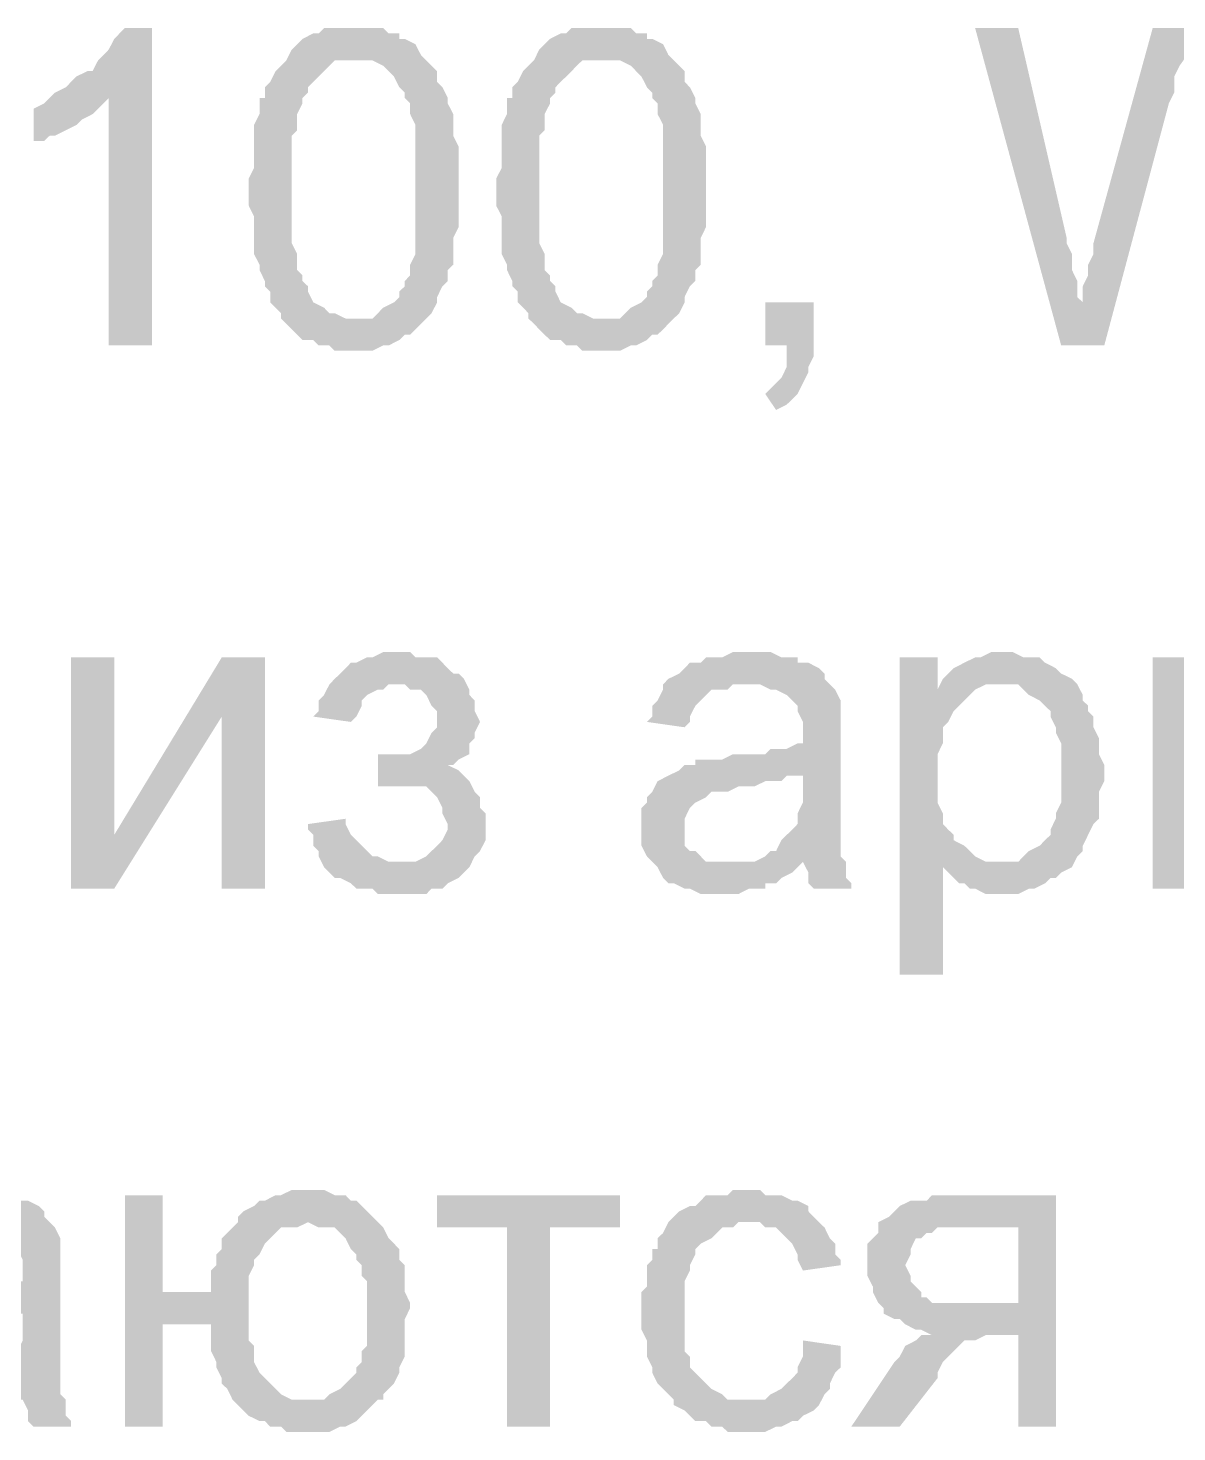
# Model space of a CAD drawing. Header units: millimetres. Extents: x -383313 to -161684, y -117025 to 99224.
# Drawn here: x -341876 to -340972, y -34483 to -33378 of the extents above; entities that cross this region are included whole.
import ezdxf

# ---------------------------------------------------------------- set-up
doc = ezdxf.new("R2010")
doc.units = ezdxf.units.MM
doc.header["$MEASUREMENT"] = 0
doc.layers.add('PDF_Solid Fills', color=7, linetype='Continuous')

# ---------------------------------------------------------------- blocks, each defined once
blk = doc.blocks.new('A$Cf5759c35')
at = {"layer": 'PDF_Solid Fills'}
for points in [[(16683.4, -15113), (16662.2, -15113), (16658, -15117.2), (16653.8, -15121.5), (16649.5, -15129.9), (16645.3, -15134.2), (16641.1, -15138.4), (16636.8, -15146.9), (16632.6, -15146.9), (16624.1, -15151.1), (16619.9, -15155.3), (16615.7, -15159.6), (16607.2, -15163.8), (16649.5, -15168), (16649.5, -15362.8), (16683.4, -15362.8)], [(16844.3, -15113), (16844.3, -15113), (16818.9, -15113), (16814.6, -15117.2), (16810.4, -15117.2), (16801.9, -15121.5), (16797.7, -15125.7), (16797.7, -15125.7), (16793.5, -15129.9), (16789.2, -15138.4), (16844.3, -15138.4), (16844.3, -15138.4), (16852.7, -15138.4), (16857, -15138.4), (16865.4, -15142.6), (16869.7, -15146.9), (16873.9, -15151.1), (16878.1, -15159.6), (16878.1, -15159.6), (16882.4, -15163.8), (16882.4, -15168), (16886.6, -15172.3), (16886.6, -15176.5), (16886.6, -15180.7), (16890.8, -15189.2), (16890.8, -15197.7), (16890.8, -15201.9), (16890.8, -15210.4), (16890.8, -15218.8), (16890.8, -15231.5), (16890.8, -15240), (16890.8, -15240), (16890.8, -15252.7), (16890.8, -15261.2), (16890.8, -15269.6), (16890.8, -15278.1), (16890.8, -15282.3), (16890.8, -15290.8), (16886.6, -15299.3), (16886.6, -15303.5), (16886.6, -15307.7), (16882.4, -15312), (16882.4, -15316.2), (16878.1, -15320.4), (16878.1, -15324.7), (16873.9, -15328.9), (16865.4, -15333.1), (16861.2, -15337.4), (16857, -15341.6), (16848.5, -15341.6), (16844.3, -15341.6), (16789.2, -15345.8), (16793.5, -15350.1), (16797.7, -15354.3), (16801.9, -15358.5), (16810.4, -15358.5), (16814.6, -15362.8), (16823.1, -15362.8), (16827.3, -15367), (16835.8, -15367), (16844.3, -15367), (16844.3, -15367), (16852.7, -15367), (16857, -15367), (16865.4, -15362.8), (16869.7, -15362.8), (16878.1, -15358.5), (16882.4, -15354.3), (16886.6, -15354.3), (16890.8, -15350.1), (16895.1, -15345.8), (16899.3, -15341.6), (16903.5, -15337.4), (16907.8, -15328.9), (16907.8, -15324.7), (16912, -15316.2), (16916.2, -15312), (16916.2, -15307.7), (16916.2, -15303.5), (16920.5, -15299.3), (16920.5, -15290.8), (16920.5, -15286.6), (16920.5, -15278.1), (16924.7, -15269.6), (16924.7, -15265.4), (16924.7, -15256.9), (16924.7, -15248.5), (16924.7, -15240), (16924.7, -15235.8), (16924.7, -15227.3), (16924.7, -15218.8), (16924.7, -15210.4), (16924.7, -15206.1), (16920.5, -15197.7), (16920.5, -15193.4), (16920.5, -15185), (16920.5, -15180.7), (16916.2, -15172.3), (16916.2, -15168), (16912, -15159.6), (16907.8, -15155.3), (16907.8, -15146.9), (16903.5, -15142.6), (16903.5, -15142.6), (16899.3, -15138.4), (16895.1, -15134.2), (16890.8, -15125.7), (16882.4, -15121.5), (16878.1, -15121.5), (16878.1, -15117.2), (16869.7, -15117.2), (16865.4, -15113), (16857, -15113), (16848.5, -15113)], [(17039, -15113), (17039, -15113), (17013.6, -15113), (17009.4, -15117.2), (17005.1, -15117.2), (16996.7, -15121.5), (16992.4, -15125.7), (16992.4, -15125.7), (16988.2, -15129.9), (16984, -15138.4), (17039, -15138.4), (17039, -15138.4), (17047.5, -15138.4), (17051.7, -15138.4), (17060.2, -15142.6), (17064.4, -15146.9), (17068.6, -15151.1), (17072.9, -15159.6), (17072.9, -15159.6), (17077.1, -15163.8), (17077.1, -15168), (17081.3, -15172.3), (17081.3, -15176.5), (17081.3, -15180.7), (17085.6, -15189.2), (17085.6, -15197.7), (17085.6, -15201.9), (17085.6, -15210.4), (17085.6, -15218.8), (17085.6, -15231.5), (17085.6, -15240), (17085.6, -15240), (17085.6, -15252.7), (17085.6, -15261.2), (17085.6, -15269.6), (17085.6, -15278.1), (17085.6, -15282.3), (17085.6, -15290.8), (17081.3, -15299.3), (17081.3, -15303.5), (17081.3, -15307.7), (17077.1, -15312), (17077.1, -15316.2), (17072.9, -15320.4), (17072.9, -15324.7), (17068.6, -15328.9), (17060.2, -15333.1), (17055.9, -15337.4), (17051.7, -15341.6), (17043.2, -15341.6), (17039, -15341.6), (16984, -15345.8), (16988.2, -15350.1), (16992.4, -15354.3), (16996.7, -15358.5), (17005.1, -15358.5), (17009.4, -15362.8), (17017.8, -15362.8), (17022.1, -15367), (17030.5, -15367), (17039, -15367), (17039, -15367), (17047.5, -15367), (17051.7, -15367), (17060.2, -15362.8), (17064.4, -15362.8), (17072.9, -15358.5), (17077.1, -15354.3), (17081.3, -15354.3), (17085.6, -15350.1), (17089.8, -15345.8), (17094, -15341.6), (17098.3, -15337.4), (17102.5, -15328.9), (17102.5, -15324.7), (17106.7, -15316.2), (17111, -15312), (17111, -15307.7), (17111, -15303.5), (17115.2, -15299.3), (17115.2, -15290.8), (17115.2, -15286.6), (17115.2, -15278.1), (17119.4, -15269.6), (17119.4, -15265.4), (17119.4, -15256.9), (17119.4, -15248.5), (17119.4, -15240), (17119.4, -15235.8), (17119.4, -15227.3), (17119.4, -15218.8), (17119.4, -15210.4), (17119.4, -15206.1), (17115.2, -15197.7), (17115.2, -15193.4), (17115.2, -15185), (17115.2, -15180.7), (17111, -15172.3), (17111, -15168), (17106.7, -15159.6), (17102.5, -15155.3), (17102.5, -15146.9), (17098.3, -15142.6), (17098.3, -15142.6), (17094, -15138.4), (17089.8, -15134.2), (17085.6, -15125.7), (17077.1, -15121.5), (17072.9, -15121.5), (17072.9, -15117.2), (17064.4, -15117.2), (17060.2, -15113), (17051.7, -15113), (17043.2, -15113)], [(17365, -15113), (17331.1, -15113), (17398.8, -15362.8), (17415.8, -15328.9), (17411.5, -15324.7), (17411.5, -15316.2), (17411.5, -15312), (17407.3, -15303.5), (17407.3, -15299.3), (17407.3, -15290.8), (17403.1, -15282.3), (17403.1, -15278.1)], [(17513.1, -15113), (17470.8, -15113), (17424.2, -15282.3), (17424.2, -15282.3), (17424.2, -15286.6), (17424.2, -15290.8), (17420, -15299.3), (17420, -15307.7), (17415.8, -15316.2), (17415.8, -15328.9), (17398.8, -15362.8), (17432.7, -15362.8), (17483.5, -15172.3), (17483.5, -15172.3), (17487.7, -15163.8), (17487.7, -15159.6), (17487.7, -15151.1), (17492, -15142.6)], [(16789.2, -15138.4), (16785, -15142.6), (16780.8, -15146.9), (16776.5, -15155.3), (16772.3, -15159.6), (16772.3, -15168), (16768.1, -15168), (16768.1, -15176.5), (16768.1, -15180.7), (16763.8, -15189.2), (16763.8, -15193.4), (16763.8, -15201.9), (16763.8, -15206.1), (16763.8, -15214.6), (16763.8, -15223.1), (16759.6, -15231.5), (16759.6, -15240), (16759.6, -15244.2), (16759.6, -15252.7), (16763.8, -15261.2), (16763.8, -15269.6), (16763.8, -15278.1), (16763.8, -15286.6), (16763.8, -15290.8), (16768.1, -15299.3), (16768.1, -15303.5), (16772.3, -15312), (16772.3, -15316.2), (16776.5, -15320.4), (16776.5, -15328.9), (16780.8, -15333.1), (16785, -15337.4), (16785, -15341.6), (16789.2, -15345.8), (16844.3, -15341.6), (16840, -15341.6), (16835.8, -15341.6), (16827.3, -15337.4), (16823.1, -15337.4), (16818.9, -15333.1), (16810.4, -15328.9), (16806.2, -15320.4), (16806.2, -15320.4), (16806.2, -15316.2), (16801.9, -15312), (16801.9, -15307.7), (16797.7, -15303.5), (16797.7, -15295), (16797.7, -15290.8), (16793.5, -15282.3), (16793.5, -15273.9), (16793.5, -15265.4), (16793.5, -15256.9), (16793.5, -15248.5), (16793.5, -15240), (16793.5, -15231.5), (16793.5, -15223.1), (16793.5, -15214.6), (16793.5, -15206.1), (16793.5, -15197.7), (16797.7, -15193.4), (16797.7, -15185), (16797.7, -15180.7), (16801.9, -15172.3), (16801.9, -15168), (16806.2, -15163.8), (16806.2, -15159.6), (16810.4, -15155.3), (16814.6, -15151.1), (16818.9, -15146.9), (16823.1, -15142.6), (16827.3, -15138.4), (16835.8, -15138.4), (16844.3, -15138.4)], [(16984, -15138.4), (16979.7, -15142.6), (16975.5, -15146.9), (16971.3, -15155.3), (16967, -15159.6), (16967, -15168), (16962.8, -15168), (16962.8, -15176.5), (16962.8, -15180.7), (16958.6, -15189.2), (16958.6, -15193.4), (16958.6, -15201.9), (16958.6, -15206.1), (16958.6, -15214.6), (16958.6, -15223.1), (16954.3, -15231.5), (16954.3, -15240), (16954.3, -15244.2), (16954.3, -15252.7), (16958.6, -15261.2), (16958.6, -15269.6), (16958.6, -15278.1), (16958.6, -15286.6), (16958.6, -15290.8), (16962.8, -15299.3), (16962.8, -15303.5), (16967, -15312), (16967, -15316.2), (16971.3, -15320.4), (16971.3, -15328.9), (16975.5, -15333.1), (16979.7, -15337.4), (16979.7, -15341.6), (16984, -15345.8), (17039, -15341.6), (17034.8, -15341.6), (17030.5, -15341.6), (17022.1, -15337.4), (17017.8, -15337.4), (17013.6, -15333.1), (17005.1, -15328.9), (17000.9, -15320.4), (17000.9, -15320.4), (17000.9, -15316.2), (16996.7, -15312), (16996.7, -15307.7), (16992.4, -15303.5), (16992.4, -15295), (16992.4, -15290.8), (16988.2, -15282.3), (16988.2, -15273.9), (16988.2, -15265.4), (16988.2, -15256.9), (16988.2, -15248.5), (16988.2, -15240), (16988.2, -15231.5), (16988.2, -15223.1), (16988.2, -15214.6), (16988.2, -15206.1), (16988.2, -15197.7), (16992.4, -15193.4), (16992.4, -15185), (16992.4, -15180.7), (16996.7, -15172.3), (16996.7, -15168), (17000.9, -15163.8), (17000.9, -15159.6), (17005.1, -15155.3), (17009.4, -15151.1), (17013.6, -15146.9), (17017.8, -15142.6), (17022.1, -15138.4), (17030.5, -15138.4), (17039, -15138.4)], [(16607.2, -15163.8), (16603, -15168), (16598.7, -15172.3), (16590.3, -15176.5), (16590.3, -15206.1), (16590.3, -15201.9), (16598.7, -15201.9), (16603, -15197.7), (16607.2, -15197.7), (16615.7, -15193.4), (16624.1, -15189.2), (16624.1, -15189.2), (16628.4, -15185), (16636.8, -15180.7), (16641.1, -15176.5), (16645.3, -15172.3), (16649.5, -15168)], [(17204.1, -15328.9), (17166, -15328.9), (17166, -15362.8), (17182.9, -15362.8), (17182.9, -15367), (17182.9, -15375.5), (17182.9, -15379.7), (17178.7, -15388.2), (17174.5, -15392.4), (17170.2, -15396.6), (17166, -15400.9), (17174.5, -15413.6), (17174.5, -15413.6), (17182.9, -15409.3), (17187.2, -15405.1), (17191.4, -15400.9), (17195.6, -15392.4), (17195.6, -15392.4), (17199.9, -15383.9), (17199.9, -15379.7), (17204.1, -15371.2), (17204.1, -15362.8)], [(16772.3, -15608.3), (16738.4, -15608.3), (16653.8, -15748), (16619.9, -15790.3), (16653.8, -15790.3), (16738.4, -15654.9)], [(16878.1, -15604.1), (16865.4, -15604.1), (16857, -15608.3), (16852.7, -15608.3), (16844.3, -15612.5), (16840, -15612.5), (16835.8, -15616.8), (16831.6, -15621), (16827.3, -15625.2), (16823.1, -15629.5), (16818.9, -15637.9), (16814.6, -15642.2), (16814.6, -15650.6), (16810.4, -15654.9), (16840, -15659.1), (16844.3, -15654.9), (16848.5, -15646.4), (16848.5, -15642.2), (16852.7, -15637.9), (16861.2, -15633.7), (16865.4, -15633.7), (16869.7, -15629.5), (16878.1, -15629.5), (16928.9, -15625.2), (16924.7, -15621), (16920.5, -15621), (16916.2, -15616.8), (16912, -15612.5), (16907.8, -15608.3), (16899.3, -15608.3), (16890.8, -15608.3), (16886.6, -15604.1)], [(17157.5, -15604.1), (17157.5, -15604.1), (17140.6, -15604.1), (17132.1, -15608.3), (17127.9, -15608.3), (17119.4, -15608.3), (17115.2, -15612.5), (17106.7, -15612.5), (17102.5, -15616.8), (17098.3, -15621), (17089.8, -15625.2), (17085.6, -15629.5), (17149.1, -15629.5), (17153.3, -15629.5), (17161.8, -15629.5), (17170.2, -15633.7), (17174.5, -15633.7), (17182.9, -15637.9), (17187.2, -15642.2), (17187.2, -15642.2), (17191.4, -15646.4), (17191.4, -15650.6), (17195.6, -15659.1), (17195.6, -15667.6), (17195.6, -15667.6), (17195.6, -15676), (17191.4, -15676), (17182.9, -15680.3), (17178.7, -15680.3), (17170.2, -15680.3), (17166, -15684.5), (17157.5, -15684.5), (17149.1, -15684.5), (17140.6, -15684.5), (17132.1, -15688.7), (17123.7, -15688.7), (17119.4, -15688.7), (17111, -15688.7), (17111, -15693), (17102.5, -15693), (17098.3, -15697.2), (17195.6, -15701.4), (17195.6, -15709.9), (17195.6, -15714.1), (17195.6, -15722.6), (17191.4, -15731.1), (17191.4, -15735.3), (17191.4, -15739.5), (17187.2, -15743.8), (17182.9, -15748), (17178.7, -15752.2), (17174.5, -15760.7), (17170.2, -15760.7), (17166, -15764.9), (17157.5, -15769.2), (17195.6, -15769.2), (17195.6, -15769.2), (17199.9, -15777.6), (17199.9, -15786.1), (17204.1, -15790.3), (17233.7, -15790.3), (17233.7, -15786.1), (17229.5, -15781.9), (17229.5, -15773.4), (17229.5, -15769.2), (17225.3, -15764.9), (17225.3, -15760.7), (17225.3, -15756.5), (17225.3, -15752.2), (17225.3, -15743.8), (17225.3, -15735.3), (17225.3, -15726.8), (17225.3, -15714.1), (17225.3, -15671.8), (17225.3, -15671.8), (17225.3, -15663.3), (17225.3, -15654.9), (17225.3, -15650.6), (17225.3, -15646.4), (17225.3, -15642.2), (17221, -15633.7), (17216.8, -15629.5), (17212.6, -15625.2), (17212.6, -15621), (17208.3, -15616.8), (17199.9, -15612.5), (17191.4, -15612.5), (17191.4, -15608.3), (17182.9, -15608.3), (17178.7, -15608.3), (17170.2, -15604.1), (17161.8, -15604.1)], [(17301.5, -15608.3), (17271.8, -15608.3), (17271.8, -15858.1), (17305.7, -15858.1), (17305.7, -15773.4), (17348, -15769.2), (17343.8, -15769.2), (17339.6, -15769.2), (17331.1, -15764.9), (17326.9, -15760.7), (17322.6, -15756.5), (17314.2, -15752.2), (17314.2, -15748), (17309.9, -15743.8), (17305.7, -15739.5), (17305.7, -15731.1), (17301.5, -15722.6), (17301.5, -15718.4), (17301.5, -15709.9), (17301.5, -15701.4), (17301.5, -15697.2), (17301.5, -15688.7), (17301.5, -15684.5), (17305.7, -15676), (17305.7, -15667.6), (17305.7, -15663.3), (17309.9, -15659.1), (17314.2, -15650.6), (17318.4, -15646.4), (17322.6, -15642.2), (17326.9, -15637.9), (17331.1, -15633.7), (17301.5, -15633.7)], [(17352.3, -15604.1), (17352.3, -15604.1), (17343.8, -15604.1), (17335.3, -15608.3), (17331.1, -15608.3), (17322.6, -15612.5), (17322.6, -15612.5), (17314.2, -15616.8), (17309.9, -15621), (17305.7, -15625.2), (17352.3, -15629.5), (17356.5, -15629.5), (17365, -15629.5), (17369.2, -15633.7), (17373.4, -15637.9), (17381.9, -15642.2), (17386.1, -15646.4), (17390.4, -15650.6), (17390.4, -15654.9), (17394.6, -15663.3), (17394.6, -15667.6), (17398.8, -15676), (17398.8, -15680.3), (17398.8, -15688.7), (17398.8, -15697.2), (17398.8, -15701.4), (17398.8, -15709.9), (17398.8, -15718.4), (17398.8, -15722.6), (17394.6, -15731.1), (17394.6, -15735.3), (17390.4, -15743.8), (17390.4, -15748), (17386.1, -15752.2), (17381.9, -15756.5), (17373.4, -15760.7), (17369.2, -15764.9), (17365, -15769.2), (17356.5, -15769.2), (17348, -15769.2), (17305.7, -15773.4), (17305.7, -15773.4), (17314.2, -15781.9), (17318.4, -15786.1), (17322.6, -15786.1), (17326.9, -15790.3), (17331.1, -15790.3), (17339.6, -15794.6), (17343.8, -15794.6), (17352.3, -15794.6), (17352.3, -15794.6), (17360.7, -15794.6), (17365, -15794.6), (17373.4, -15790.3), (17377.7, -15790.3), (17386.1, -15786.1), (17390.4, -15781.9), (17394.6, -15781.9), (17398.8, -15777.6), (17407.3, -15773.4), (17411.5, -15764.9), (17415.8, -15760.7), (17415.8, -15756.5), (17420, -15748), (17420, -15748), (17424.2, -15739.5), (17428.5, -15735.3), (17428.5, -15726.8), (17428.5, -15718.4), (17428.5, -15714.1), (17432.7, -15705.7), (17432.7, -15697.2), (17432.7, -15697.2), (17432.7, -15693), (17428.5, -15684.5), (17428.5, -15676), (17428.5, -15671.8), (17424.2, -15663.3), (17424.2, -15654.9), (17420, -15650.6), (17420, -15646.4), (17415.8, -15642.2), (17415.8, -15637.9), (17411.5, -15629.5), (17407.3, -15625.2), (17398.8, -15621), (17394.6, -15616.8), (17394.6, -15616.8), (17386.1, -15612.5), (17381.9, -15608.3), (17373.4, -15608.3), (17369.2, -15608.3), (17360.7, -15604.1)], [(17517.4, -15608.3), (17470.8, -15608.3), (17470.8, -15790.3), (17500.4, -15790.3), (17500.4, -15637.9)], [(16928.9, -15625.2), (16878.1, -15629.5), (16882.4, -15629.5), (16886.6, -15633.7), (16895.1, -15633.7), (16899.3, -15637.9), (16899.3, -15637.9), (16903.5, -15646.4), (16907.8, -15650.6), (16907.8, -15659.1), (16907.8, -15663.3), (16903.5, -15667.6), (16899.3, -15676), (16899.3, -15676), (16895.1, -15680.3), (16886.6, -15684.5), (16882.4, -15684.5), (16878.1, -15684.5), (16869.7, -15684.5), (16861.2, -15684.5), (16861.2, -15709.9), (16861.2, -15709.9), (16869.7, -15709.9), (16933.2, -15705.7), (16928.9, -15701.4), (16924.7, -15697.2), (16916.2, -15693), (16920.5, -15693), (16924.7, -15688.7), (16933.2, -15684.5), (16933.2, -15676), (16937.4, -15671.8), (16937.4, -15667.6), (16941.6, -15659.1), (16941.6, -15659.1), (16937.4, -15650.6), (16937.4, -15642.2), (16933.2, -15637.9), (16933.2, -15633.7)], [(17085.6, -15629.5), (17085.6, -15633.7), (17081.3, -15642.2), (17077.1, -15646.4), (17077.1, -15654.9), (17072.9, -15659.1), (17102.5, -15663.3), (17106.7, -15659.1), (17106.7, -15654.9), (17111, -15646.4), (17115.2, -15642.2), (17119.4, -15637.9), (17123.7, -15633.7), (17127.9, -15633.7), (17136.4, -15633.7), (17140.6, -15629.5), (17149.1, -15629.5)], [(17305.7, -15625.2), (17301.5, -15633.7), (17331.1, -15633.7), (17339.6, -15629.5), (17343.8, -15629.5), (17352.3, -15629.5)], [(17098.3, -15697.2), (17089.8, -15701.4), (17089.8, -15701.4), (17081.3, -15705.7), (17077.1, -15714.1), (17072.9, -15718.4), (17072.9, -15722.6), (17068.6, -15726.8), (17068.6, -15735.3), (17068.6, -15743.8), (17068.6, -15743.8), (17068.6, -15752.2), (17068.6, -15756.5), (17072.9, -15764.9), (17077.1, -15769.2), (17081.3, -15773.4), (17085.6, -15781.9), (17085.6, -15781.9), (17089.8, -15786.1), (17094, -15786.1), (17102.5, -15790.3), (17106.7, -15790.3), (17115.2, -15794.6), (17123.7, -15794.6), (17132.1, -15794.6), (17136.4, -15794.6), (17144.8, -15794.6), (17153.3, -15790.3), (17157.5, -15790.3), (17166, -15790.3), (17166, -15786.1), (17174.5, -15786.1), (17178.7, -15781.9), (17187.2, -15777.6), (17191.4, -15773.4), (17136.4, -15769.2), (17136.4, -15769.2), (17127.9, -15769.2), (17119.4, -15769.2), (17115.2, -15764.9), (17111, -15760.7), (17106.7, -15760.7), (17102.5, -15756.5), (17102.5, -15748), (17102.5, -15743.8), (17102.5, -15739.5), (17102.5, -15735.3), (17106.7, -15726.8), (17106.7, -15726.8), (17111, -15722.6), (17119.4, -15718.4), (17123.7, -15714.1), (17127.9, -15714.1), (17136.4, -15714.1), (17144.8, -15709.9), (17149.1, -15709.9), (17157.5, -15709.9), (17166, -15705.7), (17170.2, -15705.7), (17178.7, -15705.7), (17182.9, -15701.4), (17191.4, -15701.4), (17195.6, -15701.4)], [(16933.2, -15705.7), (16869.7, -15709.9), (16899.3, -15709.9), (16903.5, -15714.1), (16907.8, -15718.4), (16912, -15726.8), (16912, -15731.1), (16916.2, -15739.5), (16916.2, -15743.8), (16912, -15752.2), (16907.8, -15756.5), (16903.5, -15760.7), (16903.5, -15760.7), (16899.3, -15764.9), (16890.8, -15769.2), (16886.6, -15769.2), (16878.1, -15769.2), (16933.2, -15773.4), (16937.4, -15764.9), (16941.6, -15760.7), (16945.9, -15752.2), (16945.9, -15748), (16945.9, -15739.5), (16945.9, -15739.5), (16945.9, -15731.1), (16941.6, -15726.8), (16941.6, -15718.4), (16937.4, -15714.1), (16937.4, -15714.1)], [(16835.8, -15735.3), (16806.2, -15739.5), (16806.2, -15743.8), (16810.4, -15748), (16810.4, -15756.5), (16814.6, -15760.7), (16814.6, -15764.9), (16818.9, -15773.4), (16823.1, -15777.6), (16827.3, -15781.9), (16831.6, -15781.9), (16840, -15786.1), (16844.3, -15790.3), (16848.5, -15790.3), (16857, -15790.3), (16861.2, -15794.6), (16869.7, -15794.6), (16878.1, -15794.6), (16882.4, -15794.6), (16890.8, -15794.6), (16899.3, -15794.6), (16903.5, -15790.3), (16912, -15790.3), (16916.2, -15786.1), (16924.7, -15781.9), (16928.9, -15777.6), (16928.9, -15777.6), (16933.2, -15773.4), (16878.1, -15769.2), (16878.1, -15769.2), (16869.7, -15769.2), (16861.2, -15764.9), (16857, -15764.9), (16852.7, -15760.7), (16848.5, -15756.5), (16844.3, -15752.2), (16840, -15748), (16835.8, -15739.5)], [(16543.7, -16027.4), (16543.7, -16027.4), (16526.8, -16027.4), (16518.3, -16031.6), (16514.1, -16031.6), (16505.6, -16031.6), (16501.4, -16035.9), (16492.9, -16035.9), (16488.7, -16040.1), (16484.4, -16044.3), (16476, -16048.6), (16471.7, -16052.8), (16535.2, -16052.8), (16539.5, -16052.8), (16547.9, -16052.8), (16556.4, -16057), (16560.6, -16057), (16569.1, -16061.3), (16573.3, -16065.5), (16573.3, -16065.5), (16577.6, -16069.7), (16577.6, -16074), (16581.8, -16082.4), (16581.8, -16090.9), (16581.8, -16090.9), (16581.8, -16099.4), (16577.6, -16099.4), (16569.1, -16103.6), (16564.9, -16103.6), (16556.4, -16103.6), (16552.2, -16107.8), (16543.7, -16107.8), (16535.2, -16107.8), (16526.8, -16107.8), (16518.3, -16112.1), (16509.8, -16112.1), (16505.6, -16112.1), (16497.1, -16112.1), (16497.1, -16116.3), (16488.7, -16116.3), (16484.4, -16120.5), (16581.8, -16124.8), (16581.8, -16133.2), (16581.8, -16137.5), (16581.8, -16145.9), (16577.6, -16154.4), (16577.6, -16158.6), (16577.6, -16162.9), (16573.3, -16167.1), (16569.1, -16171.3), (16564.9, -16175.6), (16560.6, -16184), (16556.4, -16184), (16552.2, -16188.3), (16543.7, -16192.5), (16581.8, -16192.5), (16581.8, -16192.5), (16586, -16201), (16586, -16209.4), (16590.3, -16213.7), (16619.9, -16213.7), (16619.9, -16209.4), (16615.7, -16205.2), (16615.7, -16196.7), (16615.7, -16192.5), (16611.4, -16188.3), (16611.4, -16184), (16611.4, -16179.8), (16611.4, -16175.6), (16611.4, -16167.1), (16611.4, -16158.6), (16611.4, -16150.2), (16611.4, -16137.5), (16611.4, -16095.1), (16611.4, -16095.1), (16611.4, -16086.7), (16611.4, -16078.2), (16611.4, -16074), (16611.4, -16069.7), (16611.4, -16065.5), (16607.2, -16057), (16603, -16052.8), (16598.7, -16048.6), (16598.7, -16044.3), (16594.5, -16040.1), (16586, -16035.9), (16577.6, -16035.9), (16577.6, -16031.6), (16569.1, -16031.6), (16564.9, -16031.6), (16556.4, -16027.4), (16547.9, -16027.4)], [(16691.9, -16031.6), (16662.2, -16031.6), (16662.2, -16213.7), (16691.9, -16213.7), (16691.9, -16133.2), (16730, -16133.2), (16759.6, -16129), (16759.6, -16120.5), (16759.6, -16116.3), (16759.6, -16107.8), (16691.9, -16107.8)], [(16806.2, -16027.4), (16793.5, -16027.4), (16785, -16031.6), (16780.8, -16031.6), (16772.3, -16035.9), (16768.1, -16035.9), (16763.8, -16040.1), (16755.4, -16044.3), (16751.1, -16048.6), (16751.1, -16052.8), (16746.9, -16057), (16742.7, -16061.3), (16738.4, -16065.5), (16738.4, -16074), (16734.2, -16078.2), (16734.2, -16086.7), (16730, -16090.9), (16730, -16099.4), (16730, -16107.8), (16691.9, -16107.8), (16759.6, -16107.8), (16759.6, -16103.6), (16759.6, -16095.1), (16763.8, -16086.7), (16763.8, -16082.4), (16768.1, -16078.2), (16772.3, -16069.7), (16772.3, -16069.7), (16776.5, -16065.5), (16780.8, -16061.3), (16785, -16057), (16793.5, -16057), (16797.7, -16057), (16806.2, -16052.8), (16861.2, -16052.8), (16857, -16048.6), (16852.7, -16044.3), (16848.5, -16040.1), (16844.3, -16035.9), (16840, -16035.9), (16835.8, -16031.6), (16827.3, -16031.6), (16818.9, -16027.4), (16814.6, -16027.4)], [(17051.7, -16031.6), (16907.8, -16031.6), (16907.8, -16057), (16962.8, -16057), (16962.8, -16213.7), (16996.7, -16213.7), (16996.7, -16057), (17051.7, -16057)], [(17153.3, -16027.4), (17140.6, -16027.4), (17136.4, -16031.6), (17119.4, -16031.6), (17115.2, -16035.9), (17111, -16040.1), (17106.7, -16040.1), (17098.3, -16044.3), (17094, -16048.6), (17089.8, -16052.8), (17085.6, -16061.3), (17081.3, -16065.5), (17081.3, -16074), (17077.1, -16074), (17077.1, -16082.4), (17072.9, -16086.7), (17072.9, -16095.1), (17072.9, -16103.6), (17068.6, -16107.8), (17068.6, -16116.3), (17068.6, -16124.8), (17068.6, -16133.2), (17068.6, -16137.5), (17072.9, -16145.9), (17072.9, -16154.4), (17072.9, -16158.6), (17077.1, -16167.1), (17077.1, -16171.3), (17081.3, -16179.8), (17085.6, -16184), (17089.8, -16188.3), (17094, -16192.5), (17153.3, -16192.5), (17149.1, -16192.5), (17144.8, -16192.5), (17136.4, -16192.5), (17132.1, -16188.3), (17123.7, -16184), (17119.4, -16179.8), (17115.2, -16175.6), (17115.2, -16175.6), (17111, -16171.3), (17106.7, -16167.1), (17106.7, -16158.6), (17102.5, -16154.4), (17102.5, -16145.9), (17102.5, -16141.7), (17102.5, -16133.2), (17102.5, -16124.8), (17102.5, -16120.5), (17102.5, -16112.1), (17102.5, -16103.6), (17102.5, -16099.4), (17106.7, -16090.9), (17106.7, -16086.7), (17111, -16078.2), (17111, -16074), (17115.2, -16069.7), (17115.2, -16069.7), (17123.7, -16065.5), (17127.9, -16061.3), (17132.1, -16057), (17140.6, -16057), (17144.8, -16052.8), (17153.3, -16052.8), (17208.3, -16052.8), (17204.1, -16048.6), (17199.9, -16044.3), (17199.9, -16040.1), (17191.4, -16035.9), (17187.2, -16035.9), (17178.7, -16031.6), (17174.5, -16031.6), (17166, -16031.6), (17161.8, -16027.4)], [(17394.6, -16031.6), (17297.2, -16031.6), (17293, -16035.9), (17280.3, -16035.9), (17271.8, -16040.1), (17267.6, -16044.3), (17263.4, -16048.6), (17263.4, -16048.6), (17254.9, -16052.8), (17365, -16057), (17365, -16116.3), (17331.1, -16116.3), (17259.1, -16120.5), (17259.1, -16124.8), (17267.6, -16129), (17271.8, -16129), (17276.1, -16133.2), (17284.5, -16137.5), (17288.8, -16137.5), (17297.2, -16141.7), (17293, -16141.7), (17365, -16141.7), (17365, -16213.7), (17394.6, -16213.7)], [(16861.2, -16052.8), (16806.2, -16052.8), (16814.6, -16057), (16827.3, -16057), (16831.6, -16061.3), (16835.8, -16065.5), (16840, -16074), (16844.3, -16078.2), (16844.3, -16082.4), (16848.5, -16086.7), (16848.5, -16095.1), (16852.7, -16099.4), (16852.7, -16107.8), (16852.7, -16116.3), (16852.7, -16124.8), (16852.7, -16133.2), (16852.7, -16141.7), (16852.7, -16150.2), (16848.5, -16154.4), (16848.5, -16162.9), (16844.3, -16167.1), (16844.3, -16171.3), (16840, -16175.6), (16835.8, -16179.8), (16831.6, -16184), (16823.1, -16188.3), (16818.9, -16192.5), (16810.4, -16192.5), (16806.2, -16192.5), (16865.4, -16192.5), (16865.4, -16188.3), (16869.7, -16184), (16873.9, -16179.8), (16878.1, -16171.3), (16878.1, -16167.1), (16882.4, -16158.6), (16882.4, -16154.4), (16882.4, -16145.9), (16882.4, -16137.5), (16882.4, -16129), (16886.6, -16120.5), (16886.6, -16116.3), (16882.4, -16107.8), (16882.4, -16099.4), (16882.4, -16095.1), (16882.4, -16086.7), (16878.1, -16082.4), (16878.1, -16074), (16873.9, -16069.7), (16869.7, -16065.5), (16865.4, -16057)], [(17208.3, -16052.8), (17153.3, -16052.8), (17161.8, -16052.8), (17166, -16057), (17174.5, -16057), (17178.7, -16061.3), (17182.9, -16065.5), (17187.2, -16069.7), (17191.4, -16078.2), (17191.4, -16082.4), (17195.6, -16090.9), (17225.3, -16086.7), (17225.3, -16082.4), (17221, -16078.2), (17221, -16069.7), (17216.8, -16065.5), (17212.6, -16057)], [(17254.9, -16052.8), (17254.9, -16061.3), (17250.7, -16065.5), (17246.4, -16069.7), (17246.4, -16078.2), (17246.4, -16086.7), (17246.4, -16090.9), (17246.4, -16095.1), (17250.7, -16103.6), (17250.7, -16107.8), (17254.9, -16116.3), (17259.1, -16120.5), (17331.1, -16116.3), (17331.1, -16116.3), (17318.4, -16116.3), (17314.2, -16116.3), (17305.7, -16116.3), (17297.2, -16116.3), (17293, -16112.1), (17288.8, -16112.1), (17288.8, -16107.8), (17284.5, -16103.6), (17280.3, -16099.4), (17280.3, -16095.1), (17276.1, -16086.7), (17276.1, -16086.7), (17280.3, -16078.2), (17280.3, -16074), (17284.5, -16065.5), (17288.8, -16065.5), (17293, -16061.3), (17297.2, -16061.3), (17301.5, -16057), (17309.9, -16057), (17322.6, -16057), (17365, -16057)], [(16759.6, -16129), (16730, -16133.2), (16730, -16154.4), (16734.2, -16162.9), (16734.2, -16167.1), (16738.4, -16175.6), (16738.4, -16179.8), (16742.7, -16184), (16746.9, -16192.5), (16751.1, -16196.7), (16755.4, -16201), (16759.6, -16205.2), (16768.1, -16209.4), (16772.3, -16209.4), (16776.5, -16213.7), (16785, -16213.7), (16789.2, -16217.9), (16797.7, -16217.9), (16806.2, -16217.9), (16810.4, -16217.9), (16818.9, -16217.9), (16823.1, -16217.9), (16831.6, -16213.7), (16835.8, -16213.7), (16844.3, -16209.4), (16848.5, -16205.2), (16852.7, -16201), (16857, -16196.7), (16861.2, -16192.5), (16865.4, -16192.5), (16806.2, -16192.5), (16797.7, -16192.5), (16793.5, -16192.5), (16785, -16188.3), (16780.8, -16184), (16776.5, -16179.8), (16772.3, -16175.6), (16772.3, -16175.6), (16768.1, -16171.3), (16763.8, -16162.9), (16763.8, -16158.6), (16763.8, -16150.2), (16759.6, -16145.9), (16759.6, -16137.5)], [(17293, -16141.7), (17288.8, -16141.7), (17284.5, -16145.9), (17276.1, -16150.2), (17271.8, -16158.6), (17267.6, -16162.9), (17233.7, -16213.7), (17271.8, -16213.7), (17301.5, -16175.6), (17301.5, -16171.3), (17305.7, -16162.9), (17309.9, -16158.6), (17314.2, -16154.4), (17318.4, -16150.2), (17322.6, -16145.9), (17326.9, -16145.9), (17331.1, -16145.9), (17339.6, -16141.7), (17348, -16141.7), (17365, -16141.7)], [(17195.6, -16145.9), (17195.6, -16158.6), (17191.4, -16167.1), (17191.4, -16171.3), (17187.2, -16175.6), (17182.9, -16179.8), (17178.7, -16184), (17170.2, -16188.3), (17166, -16192.5), (17157.5, -16192.5), (17153.3, -16192.5), (17094, -16192.5), (17094, -16196.7), (17102.5, -16201), (17106.7, -16205.2), (17111, -16209.4), (17119.4, -16209.4), (17123.7, -16213.7), (17132.1, -16213.7), (17136.4, -16217.9), (17144.8, -16217.9), (17153.3, -16217.9), (17157.5, -16217.9), (17166, -16217.9), (17174.5, -16213.7), (17178.7, -16213.7), (17187.2, -16209.4), (17191.4, -16209.4), (17195.6, -16205.2), (17204.1, -16201), (17204.1, -16201), (17208.3, -16196.7), (17212.6, -16188.3), (17216.8, -16184), (17216.8, -16179.8), (17221, -16171.3), (17225.3, -16167.1), (17225.3, -16158.6), (17225.3, -16150.2)]]:
    blk.add_hatch(color=8, dxfattribs=at).paths.add_polyline_path(points)
at = {"layer": 'PDF_Solid Fills', "color": 8, "lineweight": 13}
for points in [[(16653.8, -15608.3), (16619.9, -15608.3), (16653.8, -15748), (16619.9, -15790.3)], [(16772.3, -15608.3), (16738.4, -15654.9), (16772.3, -15790.3), (16738.4, -15790.3)], [(17157.5, -15769.2), (17136.4, -15769.2), (17195.6, -15769.2), (17191.4, -15773.4)]]:
    blk.add_solid(points, dxfattribs=at)

msp = doc.modelspace()

# ---------------------------------------------------------------- block references
at = {"ltscale": 100}
msp.add_blockref('A$Cf5759c35', (-358461.97282, -18264.93104), dxfattribs=at)

doc.saveas('drawing.dxf')
